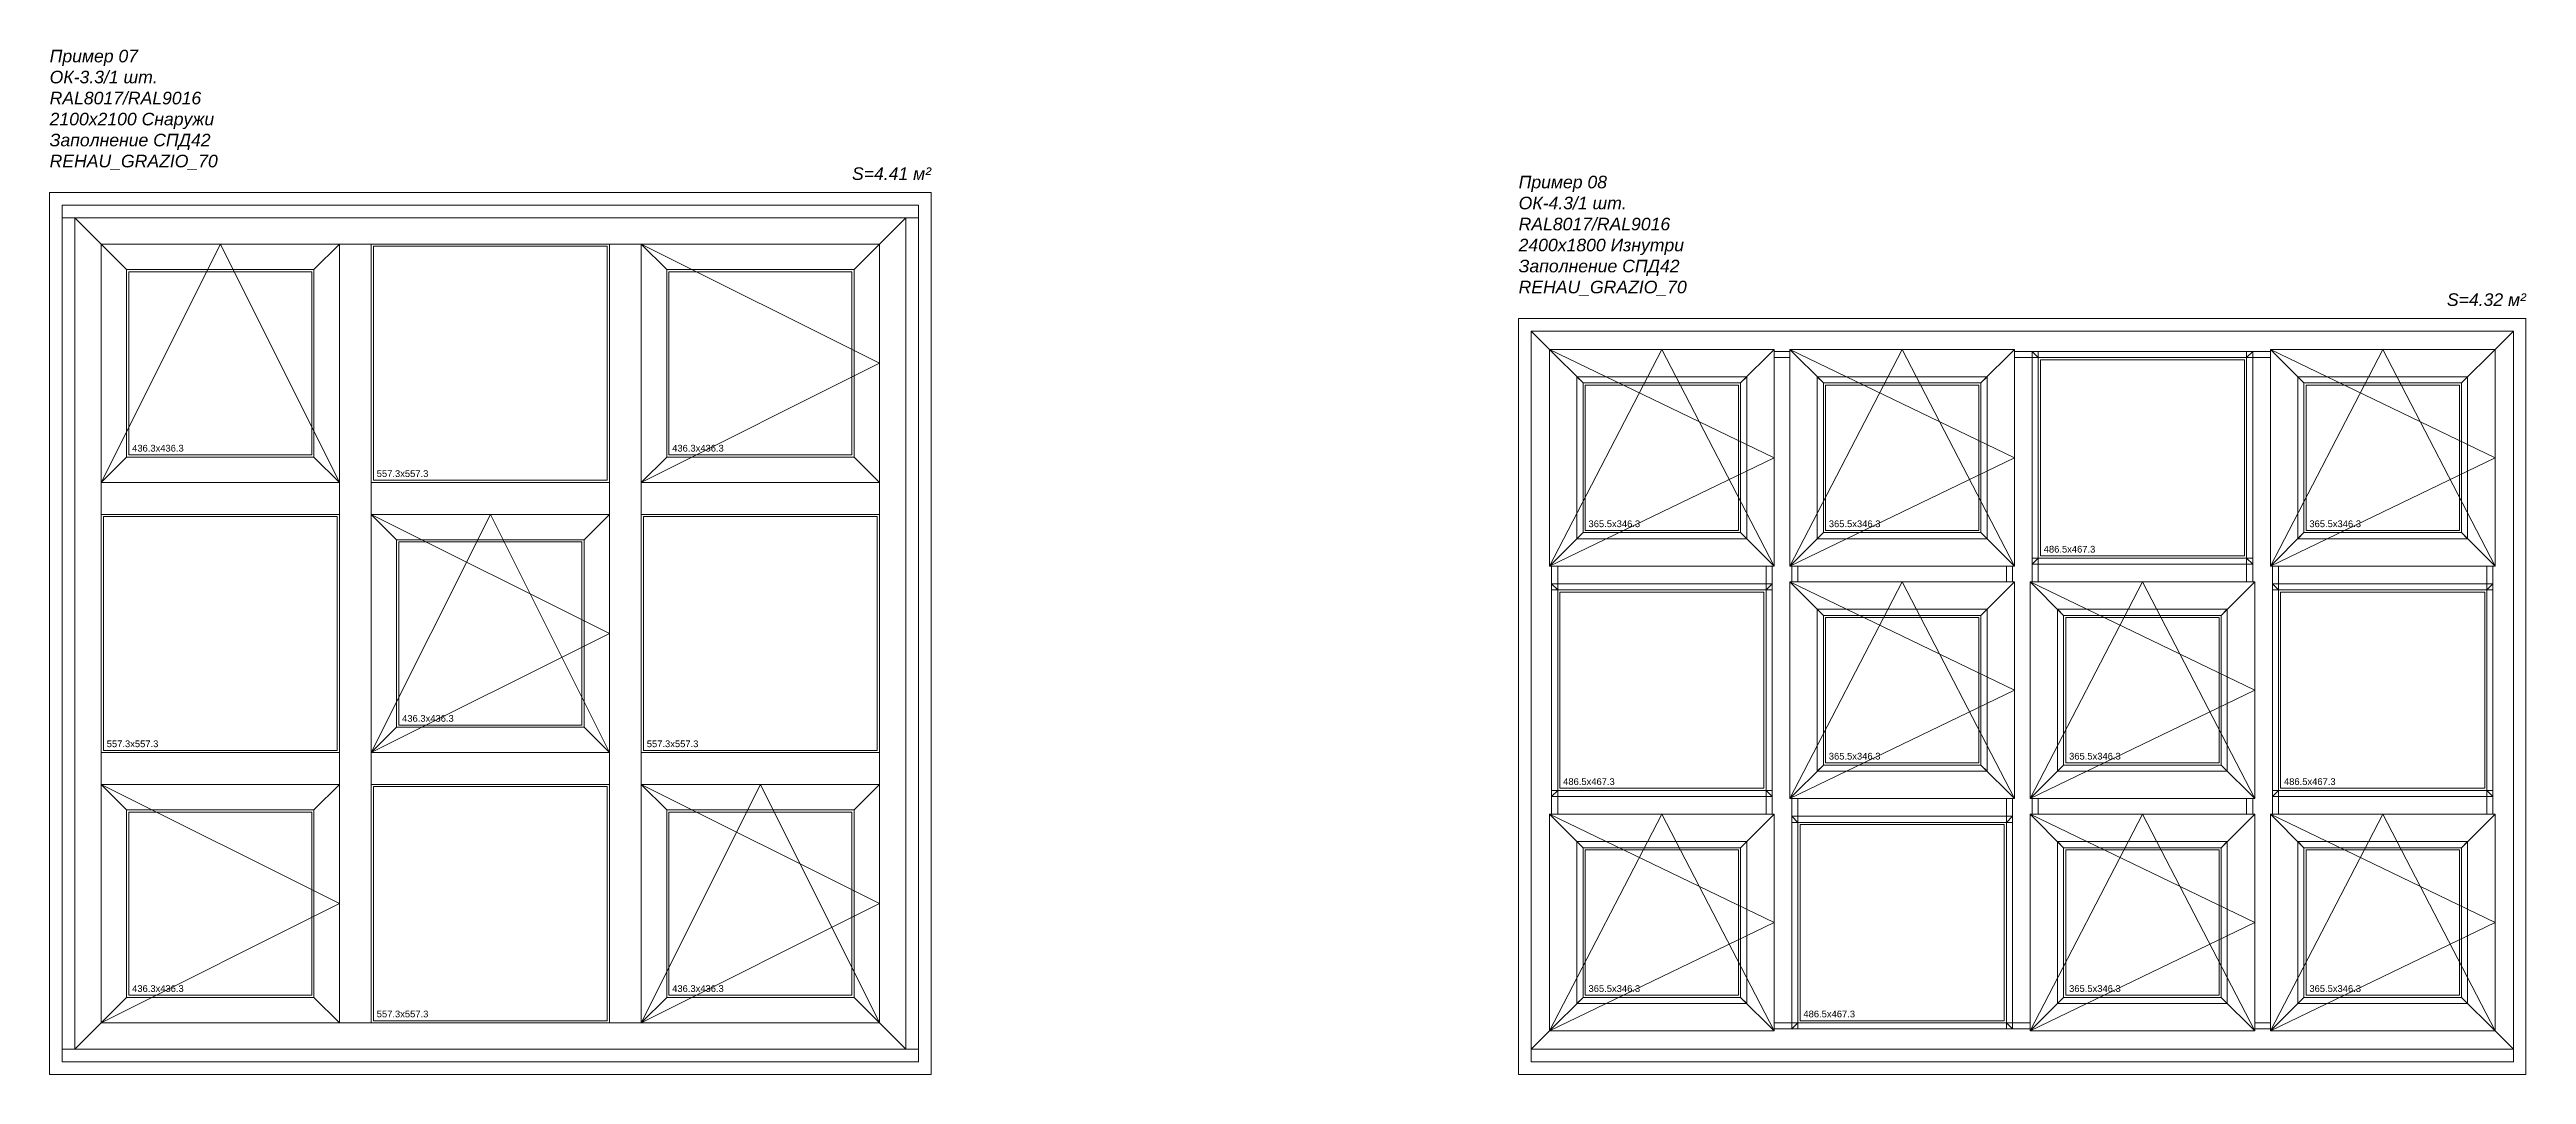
# Model space of a CAD drawing. Header units: millimetres. Extents: x -2 to 10601, y -10500 to 1840.
# Drawn here: x 0 to 5901, y -7000 to -4560 of the extents above; entities that cross this region are included whole.
import ezdxf
from ezdxf.enums import TextEntityAlignment as Align

# ---------------------------------------------------------------- set-up
doc = ezdxf.new("R2010")
doc.units = ezdxf.units.MM
doc.linetypes.add('GOST2.303 4', pattern=[0])
doc.layers.add('Заполнение', color=6, linetype='Continuous', plot=False)
for name, color, linetype, lineweight in [('Невидимые', 250, 'Continuous', 13), ('Окна', 195, 'Continuous', 0), ('Текст', 2, 'Continuous', 15), ('Штриховые', 170, 'GOST2.303 4', 9)]:
    doc.layers.add(name, color=color, linetype=linetype, lineweight=lineweight)
doc.styles.add('WindowStyle', font='Arial.ttf')
doc.styles.add('Основной стиль (для надписей)', font='ariali.ttf')

# ---------------------------------------------------------------- blocks, each defined once
blk = doc.blocks.new('Пример 07 ОК-3.3 2100х2100 3x3 Снаружи #07')
at = {"layer": 'Невидимые'}
for points in [[(771.3, 1414.7), (1328.7, 1414.7), (1328.7, 1972), (771.3, 1972)], [(188.5, 1475.2), (624.8, 1475.2), (624.8, 1911.5), (188.5, 1911.5)], [(1475.2, 1475.2), (1911.5, 1475.2), (1911.5, 1911.5), (1475.2, 1911.5)], [(128, 771.3), (685.3, 771.3), (685.3, 1328.7), (128, 1328.7)], [(1414.7, 771.3), (1972, 771.3), (1972, 1328.7), (1414.7, 1328.7)], [(831.8, 831.8), (1268.2, 831.8), (1268.2, 1268.2), (831.8, 1268.2)], [(771.3, 128), (1328.7, 128), (1328.7, 685.3), (771.3, 685.3)], [(188.5, 188.5), (624.8, 188.5), (624.8, 624.8), (188.5, 624.8)], [(1475.2, 188.5), (1911.5, 188.5), (1911.5, 624.8), (1475.2, 624.8)]]:
    blk.add_lwpolyline(points, close=True, dxfattribs=at)
at = {"layer": 'Окна'}
for p, q in [((60, 2040), (123, 1977)), ((2040, 2040), (1977, 1977)), ((123, 1977), (183.5, 1916.5)), ((690.3, 1977), (629.8, 1916.5)), ((1409.7, 1977), (1470.2, 1916.5)), ((1977, 1977), (1916.5, 1916.5)), ((629.8, 1916.5), (183.5, 1916.5)), ((183.5, 1916.5), (183.5, 1470.2)), ((629.8, 1470.2), (629.8, 1916.5)), ((1916.5, 1916.5), (1470.2, 1916.5)), ((1470.2, 1916.5), (1470.2, 1470.2)), ((1916.5, 1470.2), (1916.5, 1916.5)), ((123, 1409.7), (183.5, 1470.2)), ((183.5, 1470.2), (629.8, 1470.2)), ((690.3, 1409.7), (629.8, 1470.2)), ((1409.7, 1409.7), (1470.2, 1470.2)), ((1470.2, 1470.2), (1916.5, 1470.2)), ((1977, 1409.7), (1916.5, 1470.2)), ((766.3, 1333.7), (826.8, 1273.2)), ((1333.7, 1333.7), (1273.2, 1273.2)), ((1273.2, 1273.2), (826.8, 1273.2)), ((826.8, 1273.2), (826.8, 826.8)), ((1273.2, 826.8), (1273.2, 1273.2)), ((766.3, 766.3), (826.8, 826.8)), ((826.8, 826.8), (1273.2, 826.8)), ((1333.7, 766.3), (1273.2, 826.8)), ((123, 690.3), (183.5, 629.8)), ((690.3, 690.3), (629.8, 629.8)), ((1409.7, 690.3), (1470.2, 629.8)), ((1977, 690.3), (1916.5, 629.8)), ((629.8, 629.8), (183.5, 629.8)), ((183.5, 629.8), (183.5, 183.5)), ((629.8, 183.5), (629.8, 629.8)), ((1916.5, 629.8), (1470.2, 629.8)), ((1470.2, 629.8), (1470.2, 183.5)), ((1916.5, 183.5), (1916.5, 629.8)), ((123, 123), (183.5, 183.5)), ((183.5, 183.5), (629.8, 183.5)), ((690.3, 123), (629.8, 183.5)), ((1409.7, 123), (1470.2, 183.5)), ((1470.2, 183.5), (1916.5, 183.5)), ((1977, 123), (1916.5, 183.5)), ((60, 60), (123, 123)), ((2040, 60), (1977, 123))]:
    blk.add_line(p, q, dxfattribs=at)
for points in [[(30, 2040), (2070, 2040), (2070, 2070), (30, 2070)], [(30, 60), (60, 60), (60, 2040), (30, 2040)], [(60, 60), (2040, 60), (2040, 2040), (60, 2040)], [(2040, 60), (2070, 60), (2070, 2040), (2040, 2040)], [(123, 123), (1977, 123), (1977, 1977), (123, 1977)], [(690.3, 123), (766.3, 123), (766.3, 1977), (690.3, 1977)], [(1333.7, 123), (1409.7, 123), (1409.7, 1977), (1333.7, 1977)], [(123, 1333.7), (690.3, 1333.7), (690.3, 1409.7), (123, 1409.7)], [(766.3, 1333.7), (1333.7, 1333.7), (1333.7, 1409.7), (766.3, 1409.7)], [(1409.7, 1333.7), (1977, 1333.7), (1977, 1409.7), (1409.7, 1409.7)], [(123, 690.3), (690.3, 690.3), (690.3, 766.3), (123, 766.3)], [(766.3, 690.3), (1333.7, 690.3), (1333.7, 766.3), (766.3, 766.3)], [(1409.7, 690.3), (1977, 690.3), (1977, 766.3), (1409.7, 766.3)], [(30, 30), (2070, 30), (2070, 60), (30, 60)]]:
    blk.add_lwpolyline(points, close=True, dxfattribs=at)
at = {"layer": 'Штриховые'}
for p, q in [((123, 1409.7), (406.7, 1977)), ((690.3, 1409.7), (406.7, 1977)), ((1409.7, 1977), (1977, 1693.3)), ((1409.7, 1409.7), (1977, 1693.3)), ((766.3, 1333.7), (1333.7, 1050)), ((766.3, 766.3), (1050, 1333.7)), ((1333.7, 766.3), (1050, 1333.7)), ((766.3, 766.3), (1333.7, 1050)), ((123, 690.3), (690.3, 406.7)), ((1409.7, 690.3), (1977, 406.7)), ((1409.7, 123), (1693.3, 690.3)), ((1977, 123), (1693.3, 690.3)), ((123, 123), (690.3, 406.7)), ((1409.7, 123), (1977, 406.7))]:
    blk.add_line(p, q, dxfattribs=at)
blk.add_lwpolyline([(0, 0), (2100, 0), (2100, 2100), (0, 2100)], close=True, dxfattribs=at)
at = {"layer": 'Заполнение', "style": 'WindowStyle'}
for s, p in [('436.3х436.3', (196.5, 1483.2)), ('436.3х436.3', (1483.2, 1483.2)), ('557.3х557.3', (779.3, 1422.7)), ('436.3х436.3', (839.8, 839.8)), ('557.3х557.3', (136, 779.3)), ('557.3х557.3', (1422.7, 779.3)), ('436.3х436.3', (196.5, 196.5)), ('436.3х436.3', (1483.2, 196.5)), ('557.3х557.3', (779.3, 136))]:
    blk.add_text(s, height=16, dxfattribs=at).set_placement(p)
at = {"layer": 'Текст', "style": 'Основной стиль (для надписей)'}
blk.add_text('S=4.41 м²', height=30, dxfattribs=at).set_placement((2100, 2160), align=Align.TOP_RIGHT)
for tag, p in [('OBJECT', (0, 2410)), ('WINDOW', (0, 2360)), ('COLOR', (0, 2310)), ('SIZE', (0, 2260)), ('SYSTEM', (0, 2160)), ('GLAZING', (0, 2210))]:
    blk.add_attdef(tag, p, '', height=30, dxfattribs=at)
blk = doc.blocks.new('Пример 08 ОК-4.3 2400х1800 4x3 Изнутри #08')
at = {"layer": 'Невидимые'}
for points in [[(1243, 1234.7), (1729.5, 1234.7), (1729.5, 1702), (1243, 1702)], [(158.5, 1295.2), (524, 1295.2), (524, 1641.5), (158.5, 1641.5)], [(731, 1295.2), (1096.5, 1295.2), (1096.5, 1641.5), (731, 1641.5)], [(1876, 1295.2), (2241.5, 1295.2), (2241.5, 1641.5), (1876, 1641.5)], [(98, 681.3), (584.5, 681.3), (584.5, 1148.7), (98, 1148.7)], [(1815.5, 681.3), (2302, 681.3), (2302, 1148.7), (1815.5, 1148.7)], [(731, 741.8), (1096.5, 741.8), (1096.5, 1088.2), (731, 1088.2)], [(1303.5, 741.8), (1669, 741.8), (1669, 1088.2), (1303.5, 1088.2)], [(670.5, 128), (1157, 128), (1157, 595.3), (670.5, 595.3)], [(158.5, 188.5), (524, 188.5), (524, 534.8), (158.5, 534.8)], [(1303.5, 188.5), (1669, 188.5), (1669, 534.8), (1303.5, 534.8)], [(1876, 188.5), (2241.5, 188.5), (2241.5, 534.8), (1876, 534.8)]]:
    blk.add_lwpolyline(points, close=True, dxfattribs=at)
at = {"layer": 'Окна'}
for p, q in [((30, 1770), (73.5, 1726.5)), ((609, 1726.5), (73.5, 1726.5)), ((73.5, 1726.5), (73.5, 1210.2)), ((73.5, 1726.5), (153.5, 1646.5)), ((609, 1726.5), (529, 1646.5)), ((609, 1210.2), (609, 1726.5)), ((646, 1721.5), (609, 1721.5)), ((1181.5, 1726.5), (646, 1726.5)), ((646, 1726.5), (646, 1210.2)), ((646, 1726.5), (726, 1646.5)), ((1181.5, 1726.5), (1101.5, 1646.5)), ((1181.5, 1210.2), (1181.5, 1726.5)), ((1238, 1721.5), (1181.5, 1721.5)), ((1238, 1707), (1223.5, 1721.5)), ((1223.5, 1721.5), (1749, 1721.5)), ((1223.5, 1215.2), (1223.5, 1721.5)), ((1223.5, 1721.5), (1238, 1707)), ((1238, 1173.2), (1238, 1721.5)), ((1791, 1721.5), (1734.5, 1721.5)), ((1734.5, 1721.5), (1734.5, 1173.2)), ((1749, 1721.5), (1734.5, 1707)), ((1734.5, 1707), (1749, 1721.5)), ((1749, 1721.5), (1749, 1215.2)), ((2326.5, 1726.5), (1791, 1726.5)), ((1791, 1726.5), (1791, 1210.2)), ((1791, 1726.5), (1871, 1646.5)), ((2326.5, 1726.5), (2246.5, 1646.5)), ((2370, 1770), (2326.5, 1726.5)), ((2326.5, 1210.2), (2326.5, 1726.5)), ((543.5, 1661), (139, 1661)), ((139, 1661), (153.5, 1646.5)), ((153.5, 1646.5), (139, 1661)), ((139, 1661), (139, 1275.7)), ((529, 1646.5), (543.5, 1661)), ((543.5, 1661), (529, 1646.5)), ((543.5, 1275.7), (543.5, 1661)), ((646, 1707), (609, 1707)), ((1116, 1661), (711.5, 1661)), ((711.5, 1661), (726, 1646.5)), ((726, 1646.5), (711.5, 1661)), ((711.5, 1661), (711.5, 1275.7)), ((1101.5, 1646.5), (1116, 1661)), ((1116, 1661), (1101.5, 1646.5)), ((1116, 1275.7), (1116, 1661)), ((1791, 1707), (1181.5, 1707)), ((1734.5, 1707), (1238, 1707)), ((1238, 1707), (1238, 1229.7)), ((1734.5, 1229.7), (1734.5, 1707)), ((2261, 1661), (1856.5, 1661)), ((1856.5, 1661), (1871, 1646.5)), ((1871, 1646.5), (1856.5, 1661)), ((1856.5, 1661), (1856.5, 1275.7)), ((2246.5, 1646.5), (2261, 1661)), ((2261, 1661), (2246.5, 1646.5)), ((2261, 1275.7), (2261, 1661)), ((529, 1646.5), (153.5, 1646.5)), ((153.5, 1646.5), (153.5, 1290.2)), ((153.5, 1646.5), (529, 1646.5)), ((153.5, 1290.2), (153.5, 1646.5)), ((529, 1290.2), (529, 1646.5)), ((529, 1646.5), (529, 1290.2)), ((1101.5, 1646.5), (726, 1646.5)), ((726, 1646.5), (726, 1290.2)), ((726, 1646.5), (1101.5, 1646.5)), ((726, 1290.2), (726, 1646.5)), ((1101.5, 1290.2), (1101.5, 1646.5)), ((1101.5, 1646.5), (1101.5, 1290.2)), ((2246.5, 1646.5), (1871, 1646.5)), ((1871, 1646.5), (1871, 1290.2)), ((1871, 1646.5), (2246.5, 1646.5)), ((1871, 1290.2), (1871, 1646.5)), ((2246.5, 1290.2), (2246.5, 1646.5)), ((2246.5, 1646.5), (2246.5, 1290.2)), ((73.5, 1210.2), (153.5, 1290.2)), ((153.5, 1290.2), (139, 1275.7)), ((139, 1275.7), (153.5, 1290.2)), ((139, 1275.7), (543.5, 1275.7)), ((153.5, 1290.2), (529, 1290.2)), ((529, 1290.2), (153.5, 1290.2)), ((609, 1210.2), (529, 1290.2)), ((543.5, 1275.7), (529, 1290.2)), ((529, 1290.2), (543.5, 1275.7)), ((646, 1210.2), (726, 1290.2)), ((726, 1290.2), (711.5, 1275.7)), ((711.5, 1275.7), (726, 1290.2)), ((711.5, 1275.7), (1116, 1275.7)), ((726, 1290.2), (1101.5, 1290.2)), ((1101.5, 1290.2), (726, 1290.2)), ((1181.5, 1210.2), (1101.5, 1290.2)), ((1116, 1275.7), (1101.5, 1290.2)), ((1101.5, 1290.2), (1116, 1275.7)), ((1791, 1210.2), (1871, 1290.2)), ((1871, 1290.2), (1856.5, 1275.7)), ((1856.5, 1275.7), (1871, 1290.2)), ((1856.5, 1275.7), (2261, 1275.7)), ((1871, 1290.2), (2246.5, 1290.2)), ((2246.5, 1290.2), (1871, 1290.2)), ((2326.5, 1210.2), (2246.5, 1290.2)), ((2261, 1275.7), (2246.5, 1290.2)), ((2246.5, 1290.2), (2261, 1275.7)), ((73.5, 1210.2), (609, 1210.2)), ((78.5, 1210.2), (78.5, 1153.7)), ((93, 1210.2), (93, 619.8)), ((589.5, 1210.2), (589.5, 619.8)), ((604, 1153.7), (604, 1210.2)), ((646, 1210.2), (1181.5, 1210.2)), ((651, 1210.2), (651, 1173.2)), ((665.5, 1173.2), (665.5, 1210.2)), ((1162, 1210.2), (1162, 1173.2)), ((1176.5, 1173.2), (1176.5, 1210.2)), ((1749, 1229.7), (1223.5, 1229.7)), ((1223.5, 1229.7), (1223.5, 1173.2)), ((1223.5, 1215.2), (1238, 1229.7)), ((1238, 1229.7), (1223.5, 1215.2)), ((1749, 1215.2), (1223.5, 1215.2)), ((1238, 1229.7), (1734.5, 1229.7)), ((1734.5, 1229.7), (1749, 1215.2)), ((1749, 1215.2), (1734.5, 1229.7)), ((1749, 1173.2), (1749, 1229.7)), ((1791, 1210.2), (2326.5, 1210.2)), ((1796, 1210.2), (1796, 1153.7)), ((1810.5, 619.8), (1810.5, 1210.2)), ((2307, 619.8), (2307, 1210.2)), ((2321.5, 1153.7), (2321.5, 1210.2)), ((93, 1153.7), (78.5, 1168.2)), ((78.5, 1168.2), (604, 1168.2)), ((78.5, 661.8), (78.5, 1168.2)), ((78.5, 1168.2), (93, 1153.7)), ((78.5, 1153.7), (604, 1153.7)), ((589.5, 1153.7), (93, 1153.7)), ((93, 1153.7), (93, 676.3)), ((604, 1168.2), (589.5, 1153.7)), ((589.5, 1153.7), (604, 1168.2)), ((589.5, 676.3), (589.5, 1153.7)), ((604, 1168.2), (604, 661.8)), ((1181.5, 1173.2), (646, 1173.2)), ((646, 1173.2), (646, 656.8)), ((646, 1173.2), (726, 1093.2)), ((1181.5, 1173.2), (1101.5, 1093.2)), ((1181.5, 656.8), (1181.5, 1173.2)), ((1754, 1173.2), (1218.5, 1173.2)), ((1218.5, 1173.2), (1218.5, 656.8)), ((1218.5, 1173.2), (1298.5, 1093.2)), ((1754, 1173.2), (1674, 1093.2)), ((1754, 656.8), (1754, 1173.2)), ((1810.5, 1153.7), (1796, 1168.2)), ((1796, 1168.2), (2321.5, 1168.2)), ((1796, 661.8), (1796, 1168.2)), ((1796, 1168.2), (1810.5, 1153.7)), ((1796, 1153.7), (2321.5, 1153.7)), ((2307, 1153.7), (1810.5, 1153.7)), ((1810.5, 1153.7), (1810.5, 676.3)), ((2321.5, 1168.2), (2307, 1153.7)), ((2307, 1153.7), (2321.5, 1168.2)), ((2307, 676.3), (2307, 1153.7)), ((2321.5, 1168.2), (2321.5, 661.8)), ((1116, 1107.7), (711.5, 1107.7)), ((711.5, 1107.7), (726, 1093.2)), ((726, 1093.2), (711.5, 1107.7)), ((711.5, 1107.7), (711.5, 722.3)), ((1101.5, 1093.2), (726, 1093.2)), ((726, 1093.2), (726, 736.8)), ((726, 1093.2), (1101.5, 1093.2)), ((726, 736.8), (726, 1093.2)), ((1101.5, 1093.2), (1116, 1107.7)), ((1116, 1107.7), (1101.5, 1093.2)), ((1101.5, 736.8), (1101.5, 1093.2)), ((1101.5, 1093.2), (1101.5, 736.8)), ((1116, 722.3), (1116, 1107.7)), ((1688.5, 1107.7), (1284, 1107.7)), ((1284, 1107.7), (1298.5, 1093.2)), ((1298.5, 1093.2), (1284, 1107.7)), ((1284, 1107.7), (1284, 722.3)), ((1674, 1093.2), (1298.5, 1093.2)), ((1298.5, 1093.2), (1298.5, 736.8)), ((1298.5, 1093.2), (1674, 1093.2)), ((1298.5, 736.8), (1298.5, 1093.2)), ((1674, 1093.2), (1688.5, 1107.7)), ((1688.5, 1107.7), (1674, 1093.2)), ((1674, 736.8), (1674, 1093.2)), ((1674, 1093.2), (1674, 736.8)), ((1688.5, 722.3), (1688.5, 1107.7)), ((646, 656.8), (726, 736.8)), ((726, 736.8), (711.5, 722.3)), ((711.5, 722.3), (726, 736.8)), ((711.5, 722.3), (1116, 722.3)), ((726, 736.8), (1101.5, 736.8)), ((1101.5, 736.8), (726, 736.8)), ((1181.5, 656.8), (1101.5, 736.8)), ((1116, 722.3), (1101.5, 736.8)), ((1101.5, 736.8), (1116, 722.3)), ((1218.5, 656.8), (1298.5, 736.8)), ((1298.5, 736.8), (1284, 722.3)), ((1284, 722.3), (1298.5, 736.8)), ((1284, 722.3), (1688.5, 722.3)), ((1298.5, 736.8), (1674, 736.8)), ((1674, 736.8), (1298.5, 736.8)), ((1754, 656.8), (1674, 736.8)), ((1688.5, 722.3), (1674, 736.8)), ((1674, 736.8), (1688.5, 722.3)), ((604, 676.3), (78.5, 676.3)), ((78.5, 676.3), (78.5, 619.8)), ((78.5, 661.8), (93, 676.3)), ((93, 676.3), (78.5, 661.8)), ((604, 661.8), (78.5, 661.8)), ((93, 676.3), (589.5, 676.3)), ((589.5, 676.3), (604, 661.8)), ((604, 661.8), (589.5, 676.3)), ((604, 619.8), (604, 676.3)), ((646, 656.8), (1181.5, 656.8)), ((651, 656.8), (651, 600.3)), ((665.5, 108.5), (665.5, 656.8)), ((1162, 656.8), (1162, 108.5)), ((1176.5, 600.3), (1176.5, 656.8)), ((1218.5, 656.8), (1754, 656.8)), ((1223.5, 656.8), (1223.5, 619.8)), ((1238, 619.8), (1238, 656.8)), ((1734.5, 656.8), (1734.5, 619.8)), ((1749, 619.8), (1749, 656.8)), ((2321.5, 676.3), (1796, 676.3)), ((1796, 676.3), (1796, 619.8)), ((1796, 661.8), (1810.5, 676.3)), ((1810.5, 676.3), (1796, 661.8)), ((2321.5, 661.8), (1796, 661.8)), ((1810.5, 676.3), (2307, 676.3)), ((2307, 676.3), (2321.5, 661.8)), ((2321.5, 661.8), (2307, 676.3)), ((2321.5, 619.8), (2321.5, 676.3)), ((609, 619.8), (73.5, 619.8)), ((73.5, 619.8), (73.5, 103.5)), ((73.5, 619.8), (153.5, 539.8)), ((609, 619.8), (529, 539.8)), ((609, 103.5), (609, 619.8)), ((665.5, 600.3), (651, 614.8)), ((651, 614.8), (1176.5, 614.8)), ((651, 108.5), (651, 614.8)), ((651, 614.8), (665.5, 600.3)), ((651, 600.3), (1176.5, 600.3)), ((1162, 600.3), (665.5, 600.3)), ((665.5, 600.3), (665.5, 123)), ((1176.5, 614.8), (1162, 600.3)), ((1162, 600.3), (1176.5, 614.8)), ((1162, 123), (1162, 600.3)), ((1176.5, 614.8), (1176.5, 108.5)), ((1754, 619.8), (1218.5, 619.8)), ((1218.5, 619.8), (1218.5, 103.5)), ((1218.5, 619.8), (1298.5, 539.8)), ((1754, 619.8), (1674, 539.8)), ((1754, 103.5), (1754, 619.8)), ((2326.5, 619.8), (1791, 619.8)), ((1791, 619.8), (1791, 103.5)), ((1791, 619.8), (1871, 539.8)), ((2326.5, 619.8), (2246.5, 539.8)), ((2326.5, 103.5), (2326.5, 619.8)), ((543.5, 554.3), (139, 554.3)), ((139, 554.3), (153.5, 539.8)), ((153.5, 539.8), (139, 554.3)), ((139, 554.3), (139, 169)), ((529, 539.8), (153.5, 539.8)), ((153.5, 539.8), (153.5, 183.5)), ((153.5, 539.8), (529, 539.8)), ((153.5, 183.5), (153.5, 539.8)), ((529, 539.8), (543.5, 554.3)), ((543.5, 554.3), (529, 539.8)), ((529, 183.5), (529, 539.8)), ((529, 539.8), (529, 183.5)), ((543.5, 169), (543.5, 554.3)), ((1688.5, 554.3), (1284, 554.3)), ((1284, 554.3), (1298.5, 539.8)), ((1298.5, 539.8), (1284, 554.3)), ((1284, 554.3), (1284, 169)), ((1674, 539.8), (1298.5, 539.8)), ((1298.5, 539.8), (1298.5, 183.5)), ((1298.5, 539.8), (1674, 539.8)), ((1298.5, 183.5), (1298.5, 539.8)), ((1674, 539.8), (1688.5, 554.3)), ((1688.5, 554.3), (1674, 539.8)), ((1674, 183.5), (1674, 539.8)), ((1674, 539.8), (1674, 183.5)), ((1688.5, 169), (1688.5, 554.3)), ((2261, 554.3), (1856.5, 554.3)), ((1856.5, 554.3), (1871, 539.8)), ((1871, 539.8), (1856.5, 554.3)), ((1856.5, 554.3), (1856.5, 169)), ((2246.5, 539.8), (1871, 539.8)), ((1871, 539.8), (1871, 183.5)), ((1871, 539.8), (2246.5, 539.8)), ((1871, 183.5), (1871, 539.8)), ((2246.5, 539.8), (2261, 554.3)), ((2261, 554.3), (2246.5, 539.8)), ((2246.5, 183.5), (2246.5, 539.8)), ((2246.5, 539.8), (2246.5, 183.5)), ((2261, 169), (2261, 554.3)), ((73.5, 103.5), (153.5, 183.5)), ((153.5, 183.5), (139, 169)), ((139, 169), (153.5, 183.5)), ((153.5, 183.5), (529, 183.5)), ((529, 183.5), (153.5, 183.5)), ((609, 103.5), (529, 183.5)), ((543.5, 169), (529, 183.5)), ((529, 183.5), (543.5, 169)), ((1218.5, 103.5), (1298.5, 183.5)), ((1298.5, 183.5), (1284, 169)), ((1284, 169), (1298.5, 183.5)), ((1298.5, 183.5), (1674, 183.5)), ((1674, 183.5), (1298.5, 183.5)), ((1754, 103.5), (1674, 183.5)), ((1688.5, 169), (1674, 183.5)), ((1674, 183.5), (1688.5, 169)), ((1791, 103.5), (1871, 183.5)), ((1871, 183.5), (1856.5, 169)), ((1856.5, 169), (1871, 183.5)), ((1871, 183.5), (2246.5, 183.5)), ((2246.5, 183.5), (1871, 183.5)), ((2326.5, 103.5), (2246.5, 183.5)), ((2261, 169), (2246.5, 183.5)), ((2246.5, 183.5), (2261, 169)), ((139, 169), (543.5, 169)), ((609, 123), (1218.5, 123)), ((651, 108.5), (665.5, 123)), ((665.5, 123), (651, 108.5)), ((665.5, 123), (1162, 123)), ((1162, 123), (1176.5, 108.5)), ((1176.5, 108.5), (1162, 123)), ((1284, 169), (1688.5, 169)), ((1754, 123), (1791, 123)), ((1856.5, 169), (2261, 169)), ((30, 60), (73.5, 103.5)), ((73.5, 103.5), (609, 103.5)), ((609, 108.5), (665.5, 108.5)), ((1176.5, 108.5), (651, 108.5)), ((1162, 108.5), (1218.5, 108.5)), ((1218.5, 103.5), (1754, 103.5)), ((1754, 108.5), (1791, 108.5)), ((1791, 103.5), (2326.5, 103.5)), ((2370, 60), (2326.5, 103.5))]:
    blk.add_line(p, q, dxfattribs=at)
for points in [[(30, 60), (2370, 60), (2370, 1770), (30, 1770)], [(30, 30), (2370, 30), (2370, 60), (30, 60)]]:
    blk.add_lwpolyline(points, close=True, dxfattribs=at)
at = {"layer": 'Штриховые', "linetype": 'Continuous'}
for p, q in [((73.5, 1726.5), (609, 1468.3)), ((73.5, 1210.2), (341.2, 1726.5)), ((609, 1210.2), (341.2, 1726.5)), ((646, 1726.5), (1181.5, 1468.3)), ((646, 1210.2), (913.8, 1726.5)), ((1181.5, 1210.2), (913.8, 1726.5)), ((1791, 1726.5), (2326.5, 1468.3)), ((1791, 1210.2), (2058.8, 1726.5)), ((2326.5, 1210.2), (2058.8, 1726.5)), ((73.5, 1210.2), (609, 1468.3)), ((646, 1210.2), (1181.5, 1468.3)), ((1791, 1210.2), (2326.5, 1468.3)), ((646, 1173.2), (1181.5, 915)), ((646, 656.8), (913.8, 1173.2)), ((1181.5, 656.8), (913.8, 1173.2)), ((1218.5, 1173.2), (1754, 915)), ((1218.5, 656.8), (1486.2, 1173.2)), ((1754, 656.8), (1486.2, 1173.2)), ((646, 656.8), (1181.5, 915)), ((1218.5, 656.8), (1754, 915)), ((73.5, 619.8), (609, 361.7)), ((73.5, 103.5), (341.2, 619.8)), ((609, 103.5), (341.2, 619.8)), ((1218.5, 619.8), (1754, 361.7)), ((1218.5, 103.5), (1486.2, 619.8)), ((1754, 103.5), (1486.2, 619.8)), ((1791, 619.8), (2326.5, 361.7)), ((1791, 103.5), (2058.8, 619.8)), ((2326.5, 103.5), (2058.8, 619.8)), ((73.5, 103.5), (609, 361.7)), ((1218.5, 103.5), (1754, 361.7)), ((1791, 103.5), (2326.5, 361.7))]:
    blk.add_line(p, q, dxfattribs=at)
at = {"layer": 'Штриховые'}
blk.add_lwpolyline([(0, 0), (2400, 0), (2400, 1800), (0, 1800)], close=True, dxfattribs=at)
at = {"layer": 'Заполнение', "style": 'WindowStyle'}
for s, p in [('365.5х346.3', (166.5, 1303.2)), ('365.5х346.3', (739, 1303.2)), ('365.5х346.3', (1884, 1303.2)), ('486.5х467.3', (1251, 1242.7)), ('365.5х346.3', (739, 749.8)), ('365.5х346.3', (1311.5, 749.8)), ('486.5х467.3', (106, 689.3)), ('486.5х467.3', (1823.5, 689.3)), ('365.5х346.3', (166.5, 196.5)), ('365.5х346.3', (1311.5, 196.5)), ('365.5х346.3', (1884, 196.5)), ('486.5х467.3', (678.5, 136))]:
    blk.add_text(s, height=16, dxfattribs=at).set_placement(p)
at = {"layer": 'Текст', "style": 'Основной стиль (для надписей)'}
blk.add_text('S=4.32 м²', height=30, dxfattribs=at).set_placement((2400, 1860), align=Align.TOP_RIGHT)
for tag, p in [('OBJECT', (0, 2110)), ('WINDOW', (0, 2060)), ('COLOR', (0, 2010)), ('SIZE', (0, 1960)), ('SYSTEM', (0, 1860)), ('GLAZING', (0, 1910))]:
    blk.add_attdef(tag, p, '', height=30, dxfattribs=at)

msp = doc.modelspace()

# ---------------------------------------------------------------- block references
at = {"layer": 'Окна'}
for name, p, values in [('Пример 07 ОК-3.3 2100х2100 3x3 Снаружи #07', (0, -7000), {'OBJECT': 'Пример 07', 'WINDOW': 'ОК-3.3/1 шт.', 'COLOR': 'RAL8017/RAL9016', 'SIZE': '2100х2100 Снаружи', 'GLAZING': 'Заполнение СПД42', 'SYSTEM': 'REHAU_GRAZIO_70'}), ('Пример 08 ОК-4.3 2400х1800 4x3 Изнутри #08', (3500, -7000), {'OBJECT': 'Пример 08', 'WINDOW': 'ОК-4.3/1 шт.', 'COLOR': 'RAL8017/RAL9016', 'SIZE': '2400х1800 Изнутри', 'GLAZING': 'Заполнение СПД42', 'SYSTEM': 'REHAU_GRAZIO_70'})]:
    msp.add_blockref(name, p, dxfattribs=at).add_auto_attribs(values)

doc.saveas('drawing.dxf')
